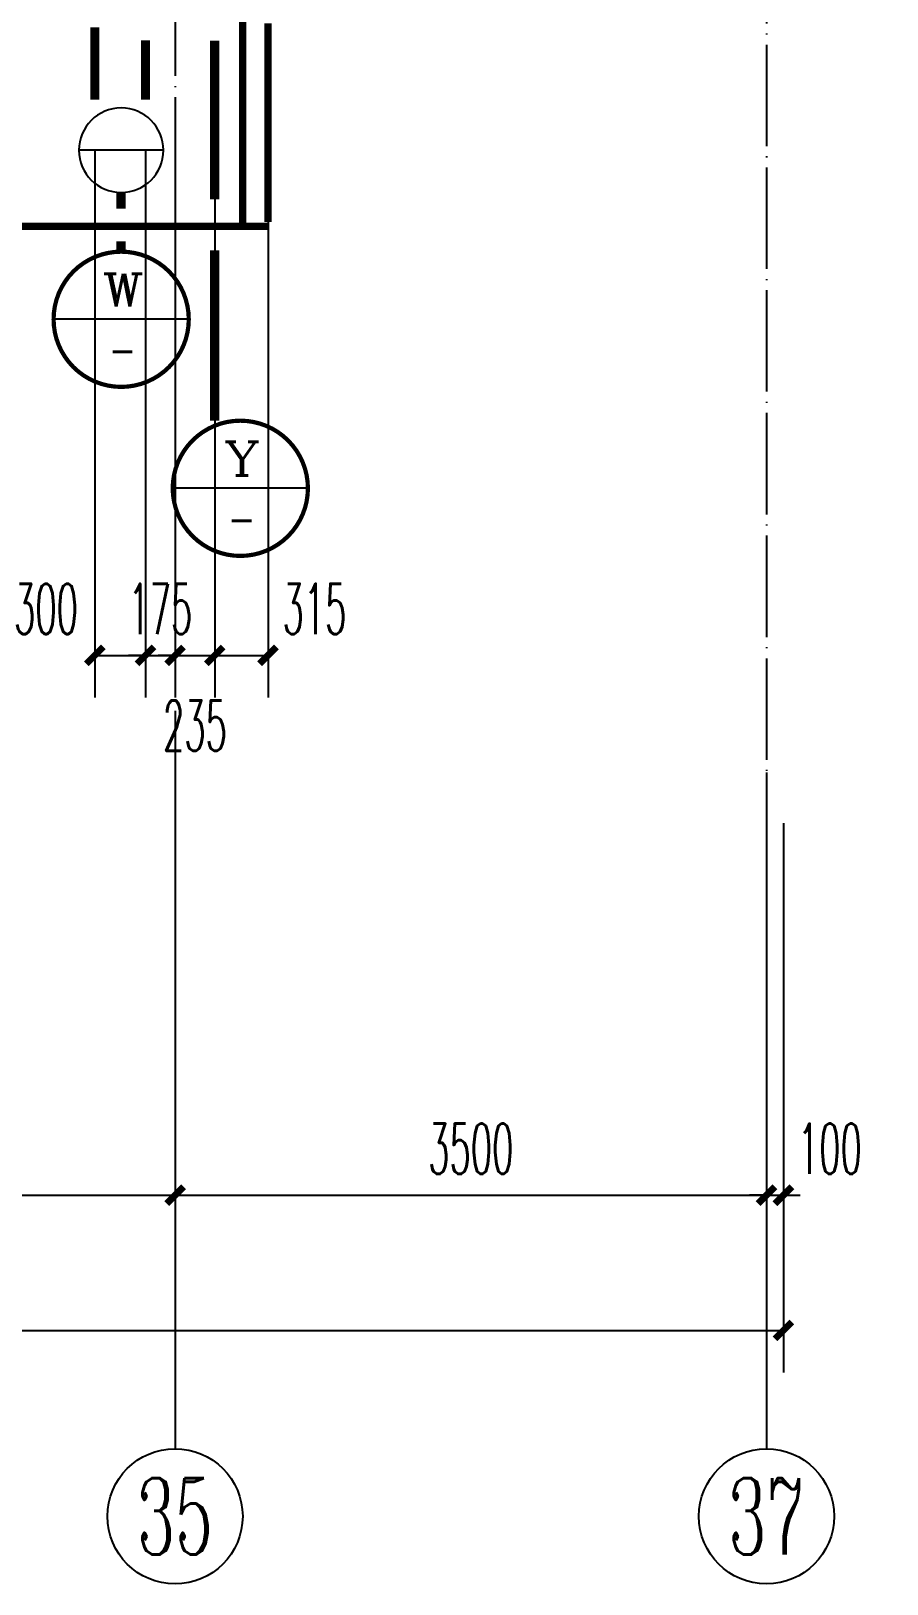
# Model space of a CAD drawing. Extents: x 27938 to 1507990, y 110129 to 923079.
# Drawn here: x 873564 to 878629, y 662175 to 671362 of the extents above; entities that cross this region are included whole.
import ezdxf
from ezdxf.enums import TextEntityAlignment as Align

# ---------------------------------------------------------------- set-up
doc = ezdxf.new("R2010")
doc.units = 0
doc.header["$LTSCALE"] = 1000
doc.header["$MEASUREMENT"] = 0
doc.linetypes.add('DOTE', pattern=[2.42, 2, -0.2, 0.02, -0.2])
for name, color, linetype in [('AXIS', 3, 'Continuous'), ('AXIS_TEXT', 7, 'Continuous'), ('DIM_污水', 2, 'Continuous'), ('DIM_雨水', 4, 'Continuous'), ('DOTE', 1, 'Continuous'), ('PIPE-凝结', 150, 'N'), ('PIPE-废水', 31, 'TG_F'), ('PIPE-污水', 2, 'W'), ('PIPE-雨水', 4, 'TG_Y'), ('TWT_DIM', 3, 'Continuous'), ('WELL_污水', 2, 'Continuous')]:
    doc.layers.add(name, color=color, linetype=linetype)
doc.styles.add('_TCH_AXIS', font='COMPLEX', dxfattribs={"bigfont": 'GBCBIG'})
doc.styles.add('_TCH_DIM_T3', font='SIMPLEX.shx', dxfattribs={"width": 0.494118, "bigfont": 'GBCBIG.shx'})
doc.styles.add('_TWT_CIRCLE', font='COMPLEX', dxfattribs={"width": 1.1, "height": 3.5, "bigfont": 'HZTXT'})
doc.styles.add('COMPLEX', font='COMPLEX')
doc.styles.get("Standard").update_dxf_attribs({"font": 'gbenor.shx', "bigfont": 'gbcbig.shx'})
doc.styles.add('TG_LINETYPE', font='SIMPLEX', dxfattribs={"width": 0.8, "height": 3, "bigfont": 'HZTXT'})
doc.linetypes.add('N', pattern='A,3,-0.2,["N",Standard,S=0.25,R=0,X=-0.1,Y=-0.115],-0.2', length=3.4)
doc.linetypes.add('TG_F', pattern='A,2,-0.3,["F",TG_LINETYPE,S=0.1,R=0,X=-0.23,Y=-0.15],0', length=2.3)
doc.linetypes.add('TG_Y', pattern='A,2,-0.229,["Y",TG_LINETYPE,S=0.1,R=0,X=-0.229,Y=-0.15],0', length=2.229)
doc.linetypes.add('W', pattern='A,3,-0.2,["W",Standard,S=0.25,R=0,X=-0.1,Y=-0.115],-0.2', length=3.4)
doc.dimstyles.new('_TCH_ARCH&&100', dxfattribs={"dimtxt": 297.5, "dimasz": 100, "dimexe": 250, "dimexo": 300, "dimgap": 126.25, "dimtad": 1, "dimdec": 0, "dimzin": 0, "dimdsep": 46, "dimtxsty": '_TCH_DIM_T3', "dimblk": 'ARCHTICK', "dimcen": 0.09, "dimclrt": 4, "dimazin": 2, "dimtfac": 1, "dimtdec": 0, "dimtix": 1, "dimtmove": 2, "dimatfit": 3, "dimfxl": 100, "dimtolj": 1, "dimtzin": 0, "dimarcsym": 0})
doc.dimstyles.new('_TWT_ARCH&&100', dxfattribs={"dimtxt": 297.5, "dimasz": 100, "dimexe": 250, "dimexo": 300, "dimgap": 126.25, "dimtad": 1, "dimdec": 0, "dimzin": 0, "dimdsep": 46, "dimtxsty": '_TCH_DIM_T3', "dimblk": 'ARCHTICK', "dimcen": 0.09, "dimclrt": 7, "dimazin": 2, "dimtfac": 1, "dimtdec": 0, "dimtix": 1, "dimtmove": 2, "dimatfit": 3, "dimfxl": 1, "dimtolj": 1, "dimtzin": 0, "dimarcsym": 0})

# ---------------------------------------------------------------- blocks, each defined once
blk = doc.blocks.new('_ArchTick')
at = {"color": 0, "linetype": 'ByBlock', "const_width": 0.4}
blk.add_lwpolyline([(-0.5, -0.5), (0.5, 0.5)], dxfattribs=at)
blk = doc.blocks.new('*D720')
at = {"layer": 'Defpoints', "color": 0}
for p in [(873941.6, 670957.2), (874241.6, 670957.2), (874241.6, 667668.8)]:
    blk.add_point(p, dxfattribs=at)
at = {"layer": 'TWT_DIM', "color": 0, "lineweight": -2}
for p, q in [((873941.6, 670657.2), (873941.6, 667418.8)), ((874241.6, 670657.2), (874241.6, 667418.8)), ((873941.6, 667668.8), (874241.6, 667668.8))]:
    blk.add_line(p, q, dxfattribs=at)
at = {"layer": 'TWT_DIM', "color": 0, "lineweight": -2, "xscale": 100, "yscale": 100, "zscale": 100, "rotation": 180}
blk.add_blockref('_ArchTick', (873941.6, 667668.8), dxfattribs=at)
at = {"layer": 'TWT_DIM', "color": 0, "lineweight": -2, "xscale": 100, "yscale": 100, "zscale": 100}
blk.add_blockref('_ArchTick', (874241.6, 667668.8), dxfattribs=at)
at = {"layer": 'TWT_DIM', "color": 7, "insert": (873652.6, 667943.8), "char_height": 297.5, "attachment_point": 5, "style": '_TCH_DIM_T3'}
blk.add_mtext('\\A1;300', dxfattribs=at)
blk = doc.blocks.new('*D721')
at = {"layer": 'Defpoints', "color": 0}
for p in [(874241.6, 670957.2), (874416.6, 670957.2), (874416.6, 667668.8)]:
    blk.add_point(p, dxfattribs=at)
at = {"layer": 'TWT_DIM', "color": 0, "lineweight": -2}
for p, q in [((874241.6, 670657.2), (874241.6, 667418.8)), ((874416.6, 670657.2), (874416.6, 667418.8)), ((874241.6, 667668.8), (874141.6, 667668.8)), ((874241.6, 667668.8), (874416.6, 667668.8)), ((874416.6, 667668.8), (874516.6, 667668.8))]:
    blk.add_line(p, q, dxfattribs=at)
at = {"layer": 'TWT_DIM', "color": 0, "lineweight": -2, "xscale": 100, "yscale": 100, "zscale": 100}
blk.add_blockref('_ArchTick', (874241.6, 667668.8), dxfattribs=at)
at = {"layer": 'TWT_DIM', "color": 0, "lineweight": -2, "xscale": 100, "yscale": 100, "zscale": 100, "rotation": 180}
blk.add_blockref('_ArchTick', (874416.6, 667668.8), dxfattribs=at)
at = {"layer": 'TWT_DIM', "color": 7, "insert": (874329.1, 667943.8), "char_height": 297.5, "attachment_point": 5, "style": '_TCH_DIM_T3'}
blk.add_mtext('\\A1;175', dxfattribs=at)
blk = doc.blocks.new('*D722')
at = {"layer": 'Defpoints', "color": 0}
for p in [(874416.6, 670957.2), (874651.6, 670957.2), (874651.6, 667668.8)]:
    blk.add_point(p, dxfattribs=at)
at = {"layer": 'TWT_DIM', "color": 0, "lineweight": -2}
for p, q in [((874416.6, 670657.2), (874416.6, 667418.8)), ((874651.6, 670657.2), (874651.6, 667418.8)), ((874416.6, 667668.8), (874316.6, 667668.8)), ((874416.6, 667668.8), (874651.6, 667668.8)), ((874651.6, 667668.8), (874751.6, 667668.8))]:
    blk.add_line(p, q, dxfattribs=at)
at = {"layer": 'TWT_DIM', "color": 0, "lineweight": -2, "xscale": 100, "yscale": 100, "zscale": 100}
blk.add_blockref('_ArchTick', (874416.6, 667668.8), dxfattribs=at)
at = {"layer": 'TWT_DIM', "color": 0, "lineweight": -2, "xscale": 100, "yscale": 100, "zscale": 100, "rotation": 180}
blk.add_blockref('_ArchTick', (874651.6, 667668.8), dxfattribs=at)
at = {"layer": 'TWT_DIM', "color": 7, "insert": (874534.1, 667253.1), "char_height": 297.5, "attachment_point": 5, "style": '_TCH_DIM_T3'}
blk.add_mtext('\\A1;235', dxfattribs=at)
blk = doc.blocks.new('*D723')
at = {"layer": 'Defpoints', "color": 0}
for p in [(874651.6, 670957.2), (874966.6, 670957.2), (874966.6, 667668.8)]:
    blk.add_point(p, dxfattribs=at)
at = {"layer": 'TWT_DIM', "color": 0, "lineweight": -2}
for p, q in [((874651.6, 670657.2), (874651.6, 667418.8)), ((874966.6, 670657.2), (874966.6, 667418.8)), ((874651.6, 667668.8), (874966.6, 667668.8))]:
    blk.add_line(p, q, dxfattribs=at)
at = {"layer": 'TWT_DIM', "color": 0, "lineweight": -2, "xscale": 100, "yscale": 100, "zscale": 100, "rotation": 180}
blk.add_blockref('_ArchTick', (874651.6, 667668.8), dxfattribs=at)
at = {"layer": 'TWT_DIM', "color": 0, "lineweight": -2, "xscale": 100, "yscale": 100, "zscale": 100}
blk.add_blockref('_ArchTick', (874966.6, 667668.8), dxfattribs=at)
at = {"layer": 'TWT_DIM', "color": 7, "insert": (875241.6, 667943.8), "char_height": 297.5, "attachment_point": 5, "style": '_TCH_DIM_T3'}
blk.add_mtext('\\A1;315', dxfattribs=at)
blk = doc.blocks.new('*D960')
at = {"layer": 'AXIS', "color": 0, "lineweight": -2}
for p, q in [((877916.6, 666675.2), (877916.6, 664225.2)), ((878016.6, 666675.2), (878016.6, 664225.2)), ((877916.6, 664475.2), (877816.6, 664475.2)), ((877916.6, 664475.2), (878016.6, 664475.2)), ((878016.6, 664475.2), (878116.6, 664475.2))]:
    blk.add_line(p, q, dxfattribs=at)
at = {"layer": 'Defpoints', "color": 0}
for p in [(877916.6, 666975.2), (878016.6, 666975.2), (878016.6, 664475.2)]:
    blk.add_point(p, dxfattribs=at)
at = {"layer": 'AXIS', "color": 0, "lineweight": -2, "xscale": 100, "yscale": 100, "zscale": 100}
blk.add_blockref('_ArchTick', (877916.6, 664475.2), dxfattribs=at)
at = {"layer": 'AXIS', "color": 0, "lineweight": -2, "xscale": 100, "yscale": 100, "zscale": 100, "rotation": 180}
blk.add_blockref('_ArchTick', (878016.6, 664475.2), dxfattribs=at)
at = {"layer": 'AXIS', "color": 4, "insert": (878291.6, 664750.2), "char_height": 297.5, "attachment_point": 5, "style": '_TCH_DIM_T3'}
blk.add_mtext('\\A1;100', dxfattribs=at)
blk = doc.blocks.new('*D961')
at = {"layer": 'AXIS', "color": 0, "lineweight": -2}
for p, q in [((874416.6, 666675.2), (874416.6, 664225.2)), ((877916.6, 666675.2), (877916.6, 664225.2)), ((874416.6, 664475.2), (877916.6, 664475.2))]:
    blk.add_line(p, q, dxfattribs=at)
at = {"layer": 'Defpoints', "color": 0}
for p in [(874416.6, 666975.2), (877916.6, 666975.2), (877916.6, 664475.2)]:
    blk.add_point(p, dxfattribs=at)
at = {"layer": 'AXIS', "color": 0, "lineweight": -2, "xscale": 100, "yscale": 100, "zscale": 100, "rotation": 180}
blk.add_blockref('_ArchTick', (874416.6, 664475.2), dxfattribs=at)
at = {"layer": 'AXIS', "color": 0, "lineweight": -2, "xscale": 100, "yscale": 100, "zscale": 100}
blk.add_blockref('_ArchTick', (877916.6, 664475.2), dxfattribs=at)
at = {"layer": 'AXIS', "color": 4, "insert": (876166.6, 664750.2), "char_height": 297.5, "attachment_point": 5, "style": '_TCH_DIM_T3'}
blk.add_mtext('\\A1;3500', dxfattribs=at)
blk = doc.blocks.new('*D962')
at = {"layer": 'AXIS', "color": 0, "lineweight": -2}
for p, q in [((868616.6, 666675.2), (868616.6, 664225.2)), ((874416.6, 666675.2), (874416.6, 664225.2)), ((868616.6, 664475.2), (874416.6, 664475.2))]:
    blk.add_line(p, q, dxfattribs=at)
at = {"layer": 'Defpoints', "color": 0}
for p in [(868616.6, 666975.2), (874416.6, 666975.2), (874416.6, 664475.2)]:
    blk.add_point(p, dxfattribs=at)
at = {"layer": 'AXIS', "color": 0, "lineweight": -2, "xscale": 100, "yscale": 100, "zscale": 100, "rotation": 180}
blk.add_blockref('_ArchTick', (868616.6, 664475.2), dxfattribs=at)
at = {"layer": 'AXIS', "color": 0, "lineweight": -2, "xscale": 100, "yscale": 100, "zscale": 100}
blk.add_blockref('_ArchTick', (874416.6, 664475.2), dxfattribs=at)
at = {"layer": 'AXIS', "color": 4, "insert": (871516.6, 664750.2), "char_height": 297.5, "attachment_point": 5, "style": '_TCH_DIM_T3'}
blk.add_mtext('\\A1;5800', dxfattribs=at)
blk = doc.blocks.new('*D974')
at = {"layer": 'AXIS', "color": 0, "lineweight": -2}
for p, q in [((827816.6, 666675.2), (827816.6, 663425.2)), ((878016.6, 666675.2), (878016.6, 663425.2)), ((827816.6, 663675.2), (878016.6, 663675.2))]:
    blk.add_line(p, q, dxfattribs=at)
at = {"layer": 'Defpoints', "color": 0}
for p in [(827816.6, 666975.2), (878016.6, 666975.2), (878016.6, 663675.2)]:
    blk.add_point(p, dxfattribs=at)
at = {"layer": 'AXIS', "color": 0, "lineweight": -2, "xscale": 100, "yscale": 100, "zscale": 100, "rotation": 180}
blk.add_blockref('_ArchTick', (827816.6, 663675.2), dxfattribs=at)
at = {"layer": 'AXIS', "color": 0, "lineweight": -2, "xscale": 100, "yscale": 100, "zscale": 100}
blk.add_blockref('_ArchTick', (878016.6, 663675.2), dxfattribs=at)
at = {"layer": 'AXIS', "color": 4, "insert": (852916.6, 663950.2), "char_height": 297.5, "attachment_point": 5, "style": '_TCH_DIM_T3'}
blk.add_mtext('\\A1;50200', dxfattribs=at)
blk = doc.blocks.new('_AXISO')
blk.add_circle((0, 0), 0.5)
at = {"layer": 'AXIS_TEXT', "style": 'COMPLEX', "width": 1.041667}
blk.add_attdef('A', text='', height=0.56, dxfattribs=at).set_placement((-0.25, -0.28), (0.25, -0.28), align=Align.FIT)
blk = doc.blocks.new('$TWTSYS$00000190')
blk.add_line((0, 0.5, 0), (0, -0.5, 0))
blk.add_circle((0, 0, 0), 0.5)
blk = doc.blocks.new('*D1485')
at = {"layer": 'Defpoints', "color": 0}
for p in [(873941.6, 670957.2), (874241.6, 670957.2), (874241.6, 667668.8)]:
    blk.add_point(p, dxfattribs=at)
at = {"layer": 'TWT_DIM', "color": 0, "lineweight": -2}
for p, q in [((873941.6, 670657.2), (873941.6, 667418.8)), ((874241.6, 670657.2), (874241.6, 667418.8)), ((873941.6, 667668.8), (874241.6, 667668.8))]:
    blk.add_line(p, q, dxfattribs=at)
at = {"layer": 'TWT_DIM', "color": 0, "lineweight": -2, "xscale": 100, "yscale": 100, "zscale": 100, "rotation": 180}
blk.add_blockref('_ArchTick', (873941.6, 667668.8), dxfattribs=at)
at = {"layer": 'TWT_DIM', "color": 0, "lineweight": -2, "xscale": 100, "yscale": 100, "zscale": 100}
blk.add_blockref('_ArchTick', (874241.6, 667668.8), dxfattribs=at)
at = {"layer": 'TWT_DIM', "color": 7, "insert": (873652.6, 667943.8), "char_height": 297.5, "attachment_point": 5, "style": '_TCH_DIM_T3'}
blk.add_mtext('\\A1;300', dxfattribs=at)
blk = doc.blocks.new('*D1486')
at = {"layer": 'Defpoints', "color": 0}
for p in [(874241.6, 670957.2), (874416.6, 670957.2), (874416.6, 667668.8)]:
    blk.add_point(p, dxfattribs=at)
at = {"layer": 'TWT_DIM', "color": 0, "lineweight": -2}
for p, q in [((874241.6, 670657.2), (874241.6, 667418.8)), ((874416.6, 670657.2), (874416.6, 667418.8)), ((874241.6, 667668.8), (874141.6, 667668.8)), ((874241.6, 667668.8), (874416.6, 667668.8)), ((874416.6, 667668.8), (874516.6, 667668.8))]:
    blk.add_line(p, q, dxfattribs=at)
at = {"layer": 'TWT_DIM', "color": 0, "lineweight": -2, "xscale": 100, "yscale": 100, "zscale": 100}
blk.add_blockref('_ArchTick', (874241.6, 667668.8), dxfattribs=at)
at = {"layer": 'TWT_DIM', "color": 0, "lineweight": -2, "xscale": 100, "yscale": 100, "zscale": 100, "rotation": 180}
blk.add_blockref('_ArchTick', (874416.6, 667668.8), dxfattribs=at)
at = {"layer": 'TWT_DIM', "color": 7, "insert": (874329.1, 667943.8), "char_height": 297.5, "attachment_point": 5, "style": '_TCH_DIM_T3'}
blk.add_mtext('\\A1;175', dxfattribs=at)
blk = doc.blocks.new('*D1487')
at = {"layer": 'Defpoints', "color": 0}
for p in [(874416.6, 670957.2), (874651.6, 670957.2), (874651.6, 667668.8)]:
    blk.add_point(p, dxfattribs=at)
at = {"layer": 'TWT_DIM', "color": 0, "lineweight": -2}
for p, q in [((874416.6, 670657.2), (874416.6, 667418.8)), ((874651.6, 670657.2), (874651.6, 667418.8)), ((874416.6, 667668.8), (874316.6, 667668.8)), ((874416.6, 667668.8), (874651.6, 667668.8)), ((874651.6, 667668.8), (874751.6, 667668.8))]:
    blk.add_line(p, q, dxfattribs=at)
at = {"layer": 'TWT_DIM', "color": 0, "lineweight": -2, "xscale": 100, "yscale": 100, "zscale": 100}
blk.add_blockref('_ArchTick', (874416.6, 667668.8), dxfattribs=at)
at = {"layer": 'TWT_DIM', "color": 0, "lineweight": -2, "xscale": 100, "yscale": 100, "zscale": 100, "rotation": 180}
blk.add_blockref('_ArchTick', (874651.6, 667668.8), dxfattribs=at)
at = {"layer": 'TWT_DIM', "color": 7, "insert": (874534.1, 667253.1), "char_height": 297.5, "attachment_point": 5, "style": '_TCH_DIM_T3'}
blk.add_mtext('\\A1;235', dxfattribs=at)
blk = doc.blocks.new('*D1488')
at = {"layer": 'Defpoints', "color": 0}
for p in [(874651.6, 670957.2), (874966.6, 670957.2), (874966.6, 667668.8)]:
    blk.add_point(p, dxfattribs=at)
at = {"layer": 'TWT_DIM', "color": 0, "lineweight": -2}
for p, q in [((874651.6, 670657.2), (874651.6, 667418.8)), ((874966.6, 670657.2), (874966.6, 667418.8)), ((874651.6, 667668.8), (874966.6, 667668.8))]:
    blk.add_line(p, q, dxfattribs=at)
at = {"layer": 'TWT_DIM', "color": 0, "lineweight": -2, "xscale": 100, "yscale": 100, "zscale": 100, "rotation": 180}
blk.add_blockref('_ArchTick', (874651.6, 667668.8), dxfattribs=at)
at = {"layer": 'TWT_DIM', "color": 0, "lineweight": -2, "xscale": 100, "yscale": 100, "zscale": 100}
blk.add_blockref('_ArchTick', (874966.6, 667668.8), dxfattribs=at)
at = {"layer": 'TWT_DIM', "color": 7, "insert": (875241.6, 667943.8), "char_height": 297.5, "attachment_point": 5, "style": '_TCH_DIM_T3'}
blk.add_mtext('\\A1;315', dxfattribs=at)

msp = doc.modelspace()

# ---------------------------------------------------------------- linework, layer by layer
at = {"layer": 'AXIS', "color": 8}
for p, q in [((874416.6, 666975.2), (874416.6, 662975.2)), ((877916.6, 666975.2), (877916.6, 662975.2))]:
    msp.add_line(p, q, dxfattribs=at)
at = {"layer": 'DIM_污水'}
msp.add_line((874497.6, 669657.2), (873697.6, 669657.2), dxfattribs=at)
at = {"layer": 'DIM_污水', "const_width": 25}
msp.add_lwpolyline([(874497.6, 669657.2, 1), (873697.6, 669657.2, 1)], format="xyb", close=True, dxfattribs=at)
at = {"layer": 'DIM_雨水'}
msp.add_line((875202.6, 668657.2), (874402.6, 668657.2), dxfattribs=at)
at = {"layer": 'DIM_雨水', "const_width": 25}
msp.add_lwpolyline([(875202.6, 668657.2, 1), (874402.6, 668657.2, 1)], format="xyb", close=True, dxfattribs=at)
at = {"layer": 'DOTE', "color": 169, "linetype": 'DOTE', "ltscale": 0.3}
for p, q in [((877916.6, 690157.2), (877916.6, 666975.2)), ((874416.6, 678957.2), (874416.6, 666975.2))]:
    msp.add_line(p, q, dxfattribs=at)
at = {"layer": 'PIPE-凝结', "ltscale": 0.5, "const_width": 45}
for points in [[(874816.6, 670207.2), (874816.6, 674004.6)], [(874966.6, 671408.4), (874966.6, 670232.8)], [(853216.6, 670207.2), (874966.6, 670207.2)]]:
    msp.add_lwpolyline(points, dxfattribs=at)
at = {"layer": 'PIPE-废水', "ltscale": 0.5, "const_width": 55}
for points in [[(873941.6, 670957.2), (873941.6, 671384.9)], [(874241.6, 670957.2), (874241.6, 671308.1)]]:
    msp.add_lwpolyline(points, dxfattribs=at)
at = {"layer": 'PIPE-污水', "const_width": 55}
for points in [[(874097.2, 670407.2), (874097.1, 670310.8)], [(874096.8, 670118.3), (874096.7, 670057.2)]]:
    msp.add_lwpolyline(points, dxfattribs=at)
at = {"layer": 'PIPE-雨水', "ltscale": 0.5, "const_width": 55}
for points in [[(874651.6, 670367), (874651.6, 671304.9)], [(874651.6, 669057.2), (874651.6, 670064.8)]]:
    msp.add_lwpolyline(points, dxfattribs=at)

# ---------------------------------------------------------------- block references
at = {"layer": 'AXIS', "color": 8}
ref = msp.add_blockref('_AXISO', (874416.6, 662575.2), dxfattribs=dict(at, xscale=800, yscale=800, zscale=800))
ref.add_attrib('A', '35', dxfattribs={"layer": 'AXIS_TEXT', "color": 8, "ltscale": 0.5, "height": 452.55, "style": '_TCH_AXIS', "width": 0.636364}).set_placement((874190.3, 662348.9), (874642.8, 662348.9), align=Align.FIT)
ref = msp.add_blockref('_AXISO', (877916.6, 662575.2), dxfattribs=dict(at, xscale=800, yscale=800, zscale=800))
ref.add_attrib('A', '37', dxfattribs={"layer": 'AXIS_TEXT', "color": 8, "ltscale": 0.5, "height": 452.55, "style": '_TCH_AXIS', "width": 0.636364}).set_placement((877690.3, 662348.9), (878142.8, 662348.9), align=Align.FIT)
at = {"layer": 'WELL_污水', "xscale": -500, "yscale": 500, "zscale": 500, "rotation": 270}
msp.add_blockref('$TWTSYS$00000190', (874097.6, 670657.2), dxfattribs=at)

# ---------------------------------------------------------------- texts
at = {"layer": 'DIM_污水', "color": 7, "style": '_TWT_CIRCLE'}
for s, height, width, p, p2 in [('W', 193.3, 1.21, (873986.2, 669733.5), (874231.2, 669733.5)), ('-', 207, 0.941111, (874021.7, 669375.9), (874188.7, 669375.9))]:
    msp.add_text(s, height=height, dxfattribs=dict(at, width=width)).set_placement(p, p2, align=Align.FIT)
at = {"layer": 'DIM_雨水', "color": 7, "style": '_TWT_CIRCLE'}
for s, height, width, p, p2 in [('Y', 198.8, 1.21, (874703.7, 668732.7), (874921.3, 668732.7)), ('-', 207, 0.941111, (874726.7, 668375.9), (874893.7, 668375.9))]:
    msp.add_text(s, height=height, dxfattribs=dict(at, width=width)).set_placement(p, p2, align=Align.FIT)

# ---------------------------------------------------------------- dimensions: what is measured, and where the dimension line sits
at = {"layer": 'AXIS', "color": 8}
for p1, p2, distance, picture, middle in [((827816.6, 666975.2), (878016.6, 666975.2), -3300, '*D974', (852916.6, 663950.2)), ((868616.6, 666975.2), (874416.6, 666975.2), -2500, '*D962', (871516.6, 664750.2)), ((874416.6, 666975.2), (877916.6, 666975.2), -2500, '*D961', (876166.6, 664750.2))]:
    dim = msp.add_aligned_dim(p1=p1, p2=p2, distance=distance, dimstyle='_TCH_ARCH&&100', dxfattribs=at)
    dim.commit()
    dim.dimension.update_dxf_attribs({"geometry": picture, "text_midpoint": middle})
dim = msp.add_linear_dim(base=(878016.6, 664475.2), p1=(877916.6, 666975.2), p2=(878016.6, 666975.2), angle=0, dimstyle='_TCH_ARCH&&100', dxfattribs=at)
dim.commit()
dim.dimension.update_dxf_attribs({"geometry": '*D960', "text_midpoint": (878291.6, 664750.2), "dimtype": 129})
at = {"layer": 'TWT_DIM'}
for base, p1, p2, picture, middle in [((874241.6, 667668.8), (873941.6, 670957.2), (874241.6, 670957.2), '*D720', (873652.6, 667943.8)), ((874241.6, 667668.8), (873941.6, 670957.2), (874241.6, 670957.2), '*D1485', (873652.6, 667943.8)), ((874651.6, 667668.8), (874416.6, 670957.2), (874651.6, 670957.2), '*D722', (874534.1, 667253.1)), ((874651.6, 667668.8), (874416.6, 670957.2), (874651.6, 670957.2), '*D1487', (874534.1, 667253.1)), ((874966.6, 667668.8), (874651.6, 670957.2), (874966.6, 670957.2), '*D723', (875241.6, 667943.8)), ((874966.6, 667668.8), (874651.6, 670957.2), (874966.6, 670957.2), '*D1488', (875241.6, 667943.8))]:
    dim = msp.add_linear_dim(base=base, p1=p1, p2=p2, angle=0, dimstyle='_TWT_ARCH&&100', dxfattribs=at)
    dim.commit()
    dim.dimension.update_dxf_attribs({"geometry": picture, "text_midpoint": middle, "dimtype": 129})
for picture in ['*D721', '*D1486']:
    dim = msp.add_aligned_dim(p1=(874241.6, 670957.2), p2=(874416.6, 670957.2), distance=-3288.3, dimstyle='_TWT_ARCH&&100', dxfattribs=at)
    dim.commit()
    dim.dimension.update_dxf_attribs({"geometry": picture, "text_midpoint": (874329.1, 667943.8)})

doc.saveas('drawing.dxf')
